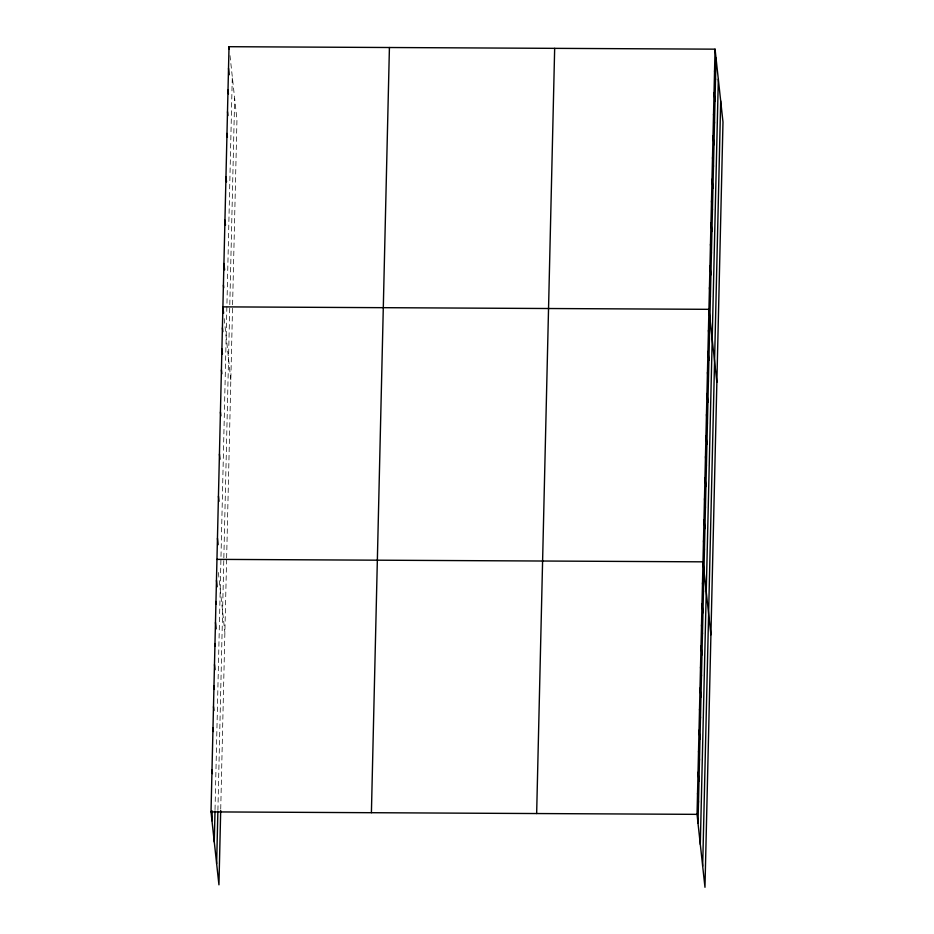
<?xml version="1.0" encoding="UTF-8"?>
<svg xmlns="http://www.w3.org/2000/svg" width="934" height="934" viewBox="0 0 934 934"><rect width="100%" height="100%" fill="white"/><g stroke="black" fill="none" stroke-linecap="round" stroke-linejoin="round"><path stroke-width="0.7" stroke-dasharray="4.67 3.5" d="M215.03 809.65L232.297 76.728M217.902 810.397L223.81 559.279M223.845 557.878L234.656 98.514M220.728 809.089L226.6 559.373M226.635 557.972L236.956 119.645L229.998 55.596M224.183 318.576L230.826 379.811M218.381 572.495L224.884 632.33"/><path stroke-width="1.4" d="M220.693 810.49L218.941 884.837L211.014 811.891L229.028 46.7L715.059 49.163L722.986 122.109L704.972 887.3L697.044 814.355L715.059 49.163M211.983 820.788L212.205 810.957M214.271 841.919L215.007 811.062M216.641 863.705L217.867 811.798M371.405 812.697L389.42 47.517M536.653 813.537L554.668 48.346M698.013 823.239L716.028 58.06M700.302 844.383L718.328 79.192M702.672 866.157L720.686 100.977M216.957 559.373L702.987 561.836L710.914 634.793M211.014 811.891L697.044 814.355M714.557 70.844L715.514 79.74M714.043 92.524L715.012 101.421M713.529 114.205L714.498 123.101M713.016 135.885L713.985 144.782M712.514 157.566L713.471 166.462M712 179.246L712.969 188.143M711.486 200.927L712.455 209.823M710.972 222.607L711.941 231.504M710.47 244.288L711.428 253.184M709.957 265.968L710.926 274.865M709.443 287.649L710.412 296.545M716.857 382.275L708.941 309.329L222.911 306.866L223.6 313.217M708.439 330.367L709.408 339.264M707.949 351.418L708.906 360.302M707.447 372.456L708.416 381.352M706.956 393.494L707.925 402.391M706.454 414.544L707.423 423.429M705.964 435.583L706.933 444.479M705.462 456.621L706.431 465.517M704.972 477.671L705.941 486.567M704.481 498.709L705.439 507.606M703.979 519.759L704.948 528.644M703.489 540.798L704.446 549.694M702.496 582.886L703.465 591.771M701.994 603.924L702.963 612.821M701.504 624.963L702.473 633.859M701.014 646.013L701.971 654.909M700.512 667.051L701.481 675.947M700.021 688.089L700.979 696.986M699.519 709.139L700.488 718.036M699.029 730.178L699.986 739.074M698.527 751.228L699.496 760.113M698.037 772.266L699.006 781.163M697.535 793.305L698.504 802.201M229.028 46.7L229.309 49.245M228.526 68.38L229.215 74.732M228.013 90.061L228.421 93.867M227.499 111.741L227.919 115.547M226.985 133.422L227.406 137.228M225.97 176.783L226.518 181.861M224.942 220.144L225.503 225.222M223.927 263.505L224.615 269.856M223.413 285.185L223.693 287.73M222.409 327.904L222.829 331.722M221.918 348.954L222.467 354.033M221.416 369.992L221.837 373.798M220.424 412.081L220.844 415.887M219.432 454.157L219.992 459.248M218.451 496.246L219 501.336M217.459 538.334L218.147 544.685M216.466 580.423L217.155 586.774M215.964 601.461L216.244 604.006M215.474 622.499L216.163 628.862M214.972 643.549L215.252 646.083M214.481 664.588L215.03 669.678M213.991 685.638L214.4 689.444M213.489 706.676L213.909 710.482M212.999 727.714L213.407 731.532M212.006 769.803L212.415 773.621"/></g></svg>
